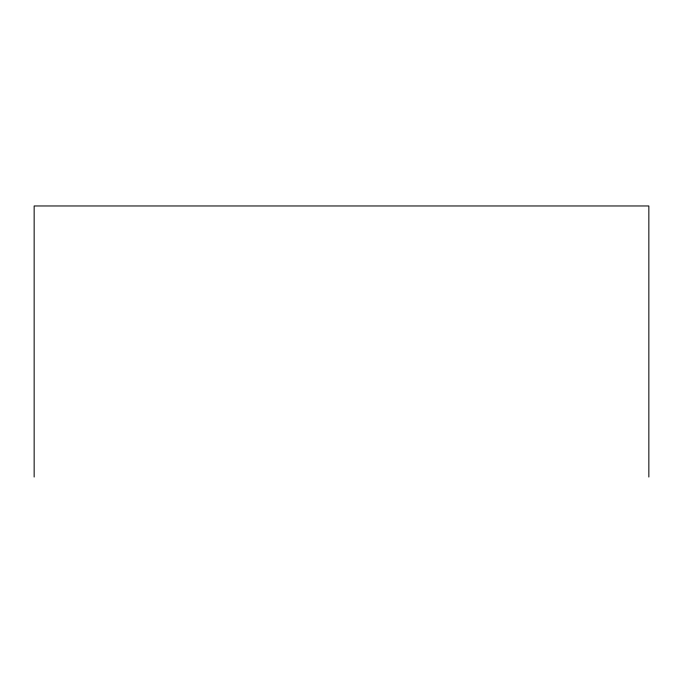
<?xml version="1.0" encoding="UTF-8"?>
<svg xmlns="http://www.w3.org/2000/svg" width="683" height="683" viewBox="0 0 683 683"><rect width="100%" height="100%" fill="white"/><g stroke="black" fill="none" stroke-linecap="round" stroke-linejoin="round"><path stroke-width="1.02" d="M648.85 477.033L648.85 205.967L34.15 205.967L34.15 477.033"/></g></svg>
